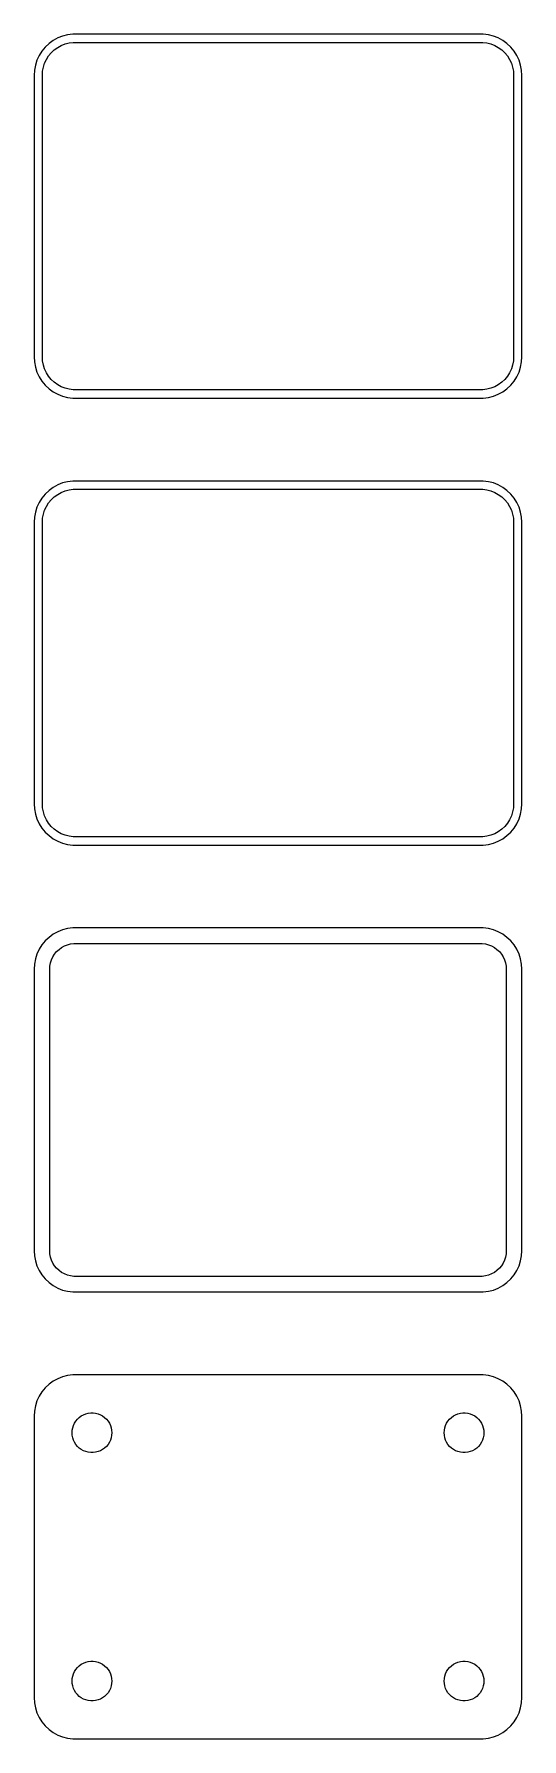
# Model space of a CAD drawing. Header units: metres. Extents: x -30 to 30, y 194 to 400.
import ezdxf

# ---------------------------------------------------------------- set-up
doc = ezdxf.new("R2010")
doc.units = ezdxf.units.M

msp = doc.modelspace()

# ---------------------------------------------------------------- linework, layer by layer
for p, q in [((-26.0451, 399.755), (-26.6289, 399.524)), ((-25.4369, 399.911), (-26.0451, 399.755)), ((-24.8139, 399.99), (-25.4369, 399.911)), ((24.8139, 399.99), (-24.8139, 399.99)), ((25.4369, 399.911), (24.8139, 399.99)), ((26.0451, 399.755), (25.4369, 399.911)), ((26.6289, 399.524), (26.0451, 399.755)), ((-28.5451, 397.939), (-28.8815, 397.409)), ((-28.1448, 398.423), (-28.5451, 397.939)), ((-27.6871, 398.853), (-28.1448, 398.423)), ((-27.7361, 397.351), (-27.4159, 397.738)), ((-27.1791, 399.222), (-27.6871, 398.853)), ((-27.4159, 397.738), (-27.0497, 398.082)), ((-26.6289, 399.524), (-27.1791, 399.222)), ((-27.0497, 398.082), (-26.6433, 398.377)), ((-26.6433, 398.377), (-26.2031, 398.619)), ((-26.2031, 398.619), (-25.7361, 398.804)), ((-25.7361, 398.804), (-25.2495, 398.929)), ((-25.2495, 398.929), (-24.7512, 398.992)), ((-24.7512, 398.992), (24.7512, 398.992)), ((24.7512, 398.992), (25.2495, 398.929)), ((25.2495, 398.929), (25.7361, 398.804)), ((25.7361, 398.804), (26.2031, 398.619)), ((26.2031, 398.619), (26.6433, 398.377)), ((27.1791, 399.222), (26.6289, 399.524)), ((26.6433, 398.377), (27.0497, 398.082)), ((27.0497, 398.082), (27.4159, 397.738)), ((27.6871, 398.853), (27.1791, 399.222)), ((27.4159, 397.738), (27.7361, 397.351)), ((28.1448, 398.423), (27.6871, 398.853)), ((28.5451, 397.939), (28.1448, 398.423)), ((28.8815, 397.409), (28.5451, 397.939)), ((-29.4606, 395.627), (-29.5, 395)), ((-29.3429, 396.243), (-29.4606, 395.627)), ((-29.1489, 396.841), (-29.3429, 396.243)), ((-28.8815, 397.409), (-29.1489, 396.841)), ((-28.5, 395), (-28.4684, 395.501)), ((-28.4684, 395.501), (-28.3743, 395.995)), ((-28.3743, 395.995), (-28.2191, 396.472)), ((-28.2191, 396.472), (-28.0052, 396.927)), ((-28.0052, 396.927), (-27.7361, 397.351)), ((27.7361, 397.351), (28.0052, 396.927)), ((28.0052, 396.927), (28.2191, 396.472)), ((28.2191, 396.472), (28.3743, 395.995)), ((28.3743, 395.995), (28.4684, 395.501)), ((28.4684, 395.501), (28.5, 395)), ((29.1489, 396.841), (28.8815, 397.409)), ((29.3429, 396.243), (29.1489, 396.841)), ((29.4606, 395.627), (29.3429, 396.243)), ((29.5, 395), (29.4606, 395.627)), ((-29.5, 395), (-29.5, 361)), ((-28.5, 361), (-28.5, 395)), ((28.5, 395), (28.5, 361)), ((29.5, 361), (29.5, 395)), ((-29.5, 361), (-29.4606, 360.373)), ((-28.4684, 360.499), (-28.5, 361)), ((-28.3743, 360.005), (-28.4684, 360.499)), ((28.4684, 360.499), (28.3743, 360.005)), ((28.5, 361), (28.4684, 360.499)), ((29.4606, 360.373), (29.5, 361)), ((-29.4606, 360.373), (-29.3429, 359.757)), ((-29.3429, 359.757), (-29.1489, 359.159)), ((-29.1489, 359.159), (-28.8815, 358.591)), ((-28.8815, 358.591), (-28.5451, 358.061)), ((-28.2191, 359.528), (-28.3743, 360.005)), ((-28.0052, 359.073), (-28.2191, 359.528)), ((-27.7361, 358.649), (-28.0052, 359.073)), ((-27.4159, 358.262), (-27.7361, 358.649)), ((27.7361, 358.649), (27.4159, 358.262)), ((28.0052, 359.073), (27.7361, 358.649)), ((28.2191, 359.528), (28.0052, 359.073)), ((28.3743, 360.005), (28.2191, 359.528)), ((28.5451, 358.061), (28.8815, 358.591)), ((28.8815, 358.591), (29.1489, 359.159)), ((29.1489, 359.159), (29.3429, 359.757)), ((29.3429, 359.757), (29.4606, 360.373)), ((-28.5451, 358.061), (-28.1448, 357.577)), ((-28.1448, 357.577), (-27.6871, 357.147)), ((-27.6871, 357.147), (-27.1791, 356.778)), ((-27.0497, 357.918), (-27.4159, 358.262)), ((-27.1791, 356.778), (-26.6289, 356.476)), ((-26.6433, 357.623), (-27.0497, 357.918)), ((-26.2031, 357.381), (-26.6433, 357.623)), ((-26.6289, 356.476), (-26.0451, 356.245)), ((-25.7361, 357.196), (-26.2031, 357.381)), ((-25.2495, 357.071), (-25.7361, 357.196)), ((-24.7512, 357.008), (-25.2495, 357.071)), ((24.7512, 357.008), (-24.7512, 357.008)), ((25.2495, 357.071), (24.7512, 357.008)), ((25.7361, 357.196), (25.2495, 357.071)), ((26.2031, 357.381), (25.7361, 357.196)), ((26.0451, 356.245), (26.6289, 356.476)), ((26.6433, 357.623), (26.2031, 357.381)), ((26.6289, 356.476), (27.1791, 356.778)), ((27.0497, 357.918), (26.6433, 357.623)), ((27.4159, 358.262), (27.0497, 357.918)), ((27.1791, 356.778), (27.6871, 357.147)), ((27.6871, 357.147), (28.1448, 357.577)), ((28.1448, 357.577), (28.5451, 358.061)), ((-26.0451, 356.245), (-25.4369, 356.089)), ((-25.4369, 356.089), (-24.8139, 356.01)), ((-24.8139, 356.01), (24.8139, 356.01)), ((24.8139, 356.01), (25.4369, 356.089)), ((25.4369, 356.089), (26.0451, 356.245)), ((-28.1448, 344.423), (-28.5451, 343.939)), ((-27.6871, 344.853), (-28.1448, 344.423)), ((-27.1791, 345.222), (-27.6871, 344.853)), ((-27.4159, 343.738), (-27.0497, 344.082)), ((-26.6289, 345.524), (-27.1791, 345.222)), ((-27.0497, 344.082), (-26.6433, 344.377)), ((-26.6433, 344.377), (-26.2031, 344.619)), ((-26.0451, 345.755), (-26.6289, 345.524)), ((-26.2031, 344.619), (-25.7361, 344.804)), ((-25.4369, 345.911), (-26.0451, 345.755)), ((-25.7361, 344.804), (-25.2495, 344.929)), ((-24.8139, 345.99), (-25.4369, 345.911)), ((-25.2495, 344.929), (-24.7512, 344.992)), ((24.8139, 345.99), (-24.8139, 345.99)), ((-24.7512, 344.992), (24.7512, 344.992)), ((24.7512, 344.992), (25.2495, 344.929)), ((25.4369, 345.911), (24.8139, 345.99)), ((25.2495, 344.929), (25.7361, 344.804)), ((26.0451, 345.755), (25.4369, 345.911)), ((25.7361, 344.804), (26.2031, 344.619)), ((26.6289, 345.524), (26.0451, 345.755)), ((26.2031, 344.619), (26.6433, 344.377)), ((27.1791, 345.222), (26.6289, 345.524)), ((26.6433, 344.377), (27.0497, 344.082)), ((27.0497, 344.082), (27.4159, 343.738)), ((27.6871, 344.853), (27.1791, 345.222)), ((28.1448, 344.423), (27.6871, 344.853)), ((28.5451, 343.939), (28.1448, 344.423)), ((-29.3429, 342.243), (-29.4606, 341.627)), ((-29.1489, 342.841), (-29.3429, 342.243)), ((-28.8815, 343.409), (-29.1489, 342.841)), ((-28.5451, 343.939), (-28.8815, 343.409)), ((-28.4684, 341.501), (-28.3743, 341.995)), ((-28.3743, 341.995), (-28.2191, 342.472)), ((-28.2191, 342.472), (-28.0052, 342.927)), ((-28.0052, 342.927), (-27.7361, 343.351)), ((-27.7361, 343.351), (-27.4159, 343.738)), ((27.4159, 343.738), (27.7361, 343.351)), ((27.7361, 343.351), (28.0052, 342.927)), ((28.0052, 342.927), (28.2191, 342.472)), ((28.2191, 342.472), (28.3743, 341.995)), ((28.3743, 341.995), (28.4684, 341.501)), ((28.8815, 343.409), (28.5451, 343.939)), ((29.1489, 342.841), (28.8815, 343.409)), ((29.3429, 342.243), (29.1489, 342.841)), ((29.4606, 341.627), (29.3429, 342.243)), ((-29.4606, 341.627), (-29.5, 341)), ((-29.5, 341), (-29.5, 307)), ((-28.5, 341), (-28.4684, 341.501)), ((-28.5, 307), (-28.5, 341)), ((28.4684, 341.501), (28.5, 341)), ((28.5, 341), (28.5, 307)), ((29.5, 341), (29.4606, 341.627)), ((29.5, 307), (29.5, 341)), ((-29.5, 307), (-29.4606, 306.373)), ((-28.4684, 306.499), (-28.5, 307)), ((28.5, 307), (28.4684, 306.499)), ((29.4606, 306.373), (29.5, 307)), ((-29.4606, 306.373), (-29.3429, 305.757)), ((-29.3429, 305.757), (-29.1489, 305.159)), ((-29.1489, 305.159), (-28.8815, 304.591)), ((-28.3743, 306.005), (-28.4684, 306.499)), ((-28.2191, 305.528), (-28.3743, 306.005)), ((-28.0052, 305.073), (-28.2191, 305.528)), ((-27.7361, 304.649), (-28.0052, 305.073)), ((28.0052, 305.073), (27.7361, 304.649)), ((28.2191, 305.528), (28.0052, 305.073)), ((28.3743, 306.005), (28.2191, 305.528)), ((28.4684, 306.499), (28.3743, 306.005)), ((28.8815, 304.591), (29.1489, 305.159)), ((29.1489, 305.159), (29.3429, 305.757)), ((29.3429, 305.757), (29.4606, 306.373)), ((-28.8815, 304.591), (-28.5451, 304.061)), ((-28.5451, 304.061), (-28.1448, 303.577)), ((-28.1448, 303.577), (-27.6871, 303.147)), ((-27.4159, 304.262), (-27.7361, 304.649)), ((-27.6871, 303.147), (-27.1791, 302.778)), ((-27.0497, 303.918), (-27.4159, 304.262)), ((-26.6433, 303.623), (-27.0497, 303.918)), ((-26.2031, 303.381), (-26.6433, 303.623)), ((-25.7361, 303.196), (-26.2031, 303.381)), ((-25.2495, 303.071), (-25.7361, 303.196)), ((-24.7512, 303.008), (-25.2495, 303.071)), ((24.7512, 303.008), (-24.7512, 303.008)), ((25.2495, 303.071), (24.7512, 303.008)), ((25.7361, 303.196), (25.2495, 303.071)), ((26.2031, 303.381), (25.7361, 303.196)), ((26.6433, 303.623), (26.2031, 303.381)), ((27.0497, 303.918), (26.6433, 303.623)), ((27.4159, 304.262), (27.0497, 303.918)), ((27.1791, 302.778), (27.6871, 303.147)), ((27.7361, 304.649), (27.4159, 304.262)), ((27.6871, 303.147), (28.1448, 303.577)), ((28.1448, 303.577), (28.5451, 304.061)), ((28.5451, 304.061), (28.8815, 304.591)), ((-27.1791, 302.778), (-26.6289, 302.476)), ((-26.6289, 302.476), (-26.0451, 302.245)), ((-26.0451, 302.245), (-25.4369, 302.089)), ((-25.4369, 302.089), (-24.8139, 302.01)), ((-24.8139, 302.01), (24.8139, 302.01)), ((24.8139, 302.01), (25.4369, 302.089)), ((25.4369, 302.089), (26.0451, 302.245)), ((26.0451, 302.245), (26.6289, 302.476)), ((26.6289, 302.476), (27.1791, 302.778)), ((-27.6871, 290.853), (-28.1448, 290.423)), ((-27.1791, 291.222), (-27.6871, 290.853)), ((-26.6289, 291.524), (-27.1791, 291.222)), ((-26.0451, 291.755), (-26.6289, 291.524)), ((-25.4369, 291.911), (-26.0451, 291.755)), ((-24.8139, 291.99), (-25.4369, 291.911)), ((24.8139, 291.99), (-24.8139, 291.99)), ((25.4369, 291.911), (24.8139, 291.99)), ((26.0451, 291.755), (25.4369, 291.911)), ((26.6289, 291.524), (26.0451, 291.755)), ((27.1791, 291.222), (26.6289, 291.524)), ((27.6871, 290.853), (27.1791, 291.222)), ((28.1448, 290.423), (27.6871, 290.853)), ((-29.1489, 288.841), (-29.3429, 288.243)), ((-28.8815, 289.409), (-29.1489, 288.841)), ((-28.5451, 289.939), (-28.8815, 289.409)), ((-28.1448, 290.423), (-28.5451, 289.939)), ((-27.3943, 288.146), (-27.2279, 288.5)), ((-27.2279, 288.5), (-27.0184, 288.83)), ((-27.0184, 288.83), (-26.7692, 289.131)), ((-26.7692, 289.131), (-26.4842, 289.399)), ((-26.4842, 289.399), (-26.168, 289.628)), ((-26.168, 289.628), (-25.8254, 289.817)), ((-25.8254, 289.817), (-25.4619, 289.961)), ((-25.4619, 289.961), (-25.0833, 290.058)), ((-25.0833, 290.058), (-24.6954, 290.107)), ((-24.6954, 290.107), (24.6954, 290.107)), ((24.6954, 290.107), (25.0833, 290.058)), ((25.0833, 290.058), (25.4619, 289.961)), ((25.4619, 289.961), (25.8254, 289.817)), ((25.8254, 289.817), (26.168, 289.628)), ((26.168, 289.628), (26.4842, 289.399)), ((26.4842, 289.399), (26.7692, 289.131)), ((26.7692, 289.131), (27.0184, 288.83)), ((27.0184, 288.83), (27.2279, 288.5)), ((27.2279, 288.5), (27.3943, 288.146)), ((28.5451, 289.939), (28.1448, 290.423)), ((28.8815, 289.409), (28.5451, 289.939)), ((29.1489, 288.841), (28.8815, 289.409)), ((29.3429, 288.243), (29.1489, 288.841)), ((-29.4606, 287.627), (-29.5, 287)), ((-29.5, 287), (-29.5, 253)), ((-29.3429, 288.243), (-29.4606, 287.627)), ((-27.6129, 287), (-27.5884, 287.39)), ((-27.6129, 253), (-27.6129, 287)), ((-27.5884, 287.39), (-27.5151, 287.774)), ((-27.5151, 287.774), (-27.3943, 288.146)), ((27.3943, 288.146), (27.5151, 287.774)), ((27.5151, 287.774), (27.5884, 287.39)), ((27.5884, 287.39), (27.6129, 287)), ((27.6129, 287), (27.6129, 253)), ((29.4606, 287.627), (29.3429, 288.243)), ((29.5, 287), (29.4606, 287.627)), ((29.5, 253), (29.5, 287)), ((-29.5, 253), (-29.4606, 252.373)), ((-29.4606, 252.373), (-29.3429, 251.757)), ((-29.3429, 251.757), (-29.1489, 251.159)), ((-27.5884, 252.61), (-27.6129, 253)), ((-27.5151, 252.226), (-27.5884, 252.61)), ((-27.3943, 251.854), (-27.5151, 252.226)), ((-27.2279, 251.5), (-27.3943, 251.854)), ((-27.0184, 251.17), (-27.2279, 251.5)), ((27.2279, 251.5), (27.0184, 251.17)), ((27.3943, 251.854), (27.2279, 251.5)), ((27.5151, 252.226), (27.3943, 251.854)), ((27.5884, 252.61), (27.5151, 252.226)), ((27.6129, 253), (27.5884, 252.61)), ((29.1489, 251.159), (29.3429, 251.757)), ((29.3429, 251.757), (29.4606, 252.373)), ((29.4606, 252.373), (29.5, 253)), ((-29.1489, 251.159), (-28.8815, 250.591)), ((-28.8815, 250.591), (-28.5451, 250.061)), ((-28.5451, 250.061), (-28.1448, 249.577)), ((-28.1448, 249.577), (-27.6871, 249.147)), ((-26.7692, 250.869), (-27.0184, 251.17)), ((-26.4842, 250.601), (-26.7692, 250.869)), ((-26.168, 250.372), (-26.4842, 250.601)), ((-25.8254, 250.183), (-26.168, 250.372)), ((-25.4619, 250.039), (-25.8254, 250.183)), ((-25.0833, 249.942), (-25.4619, 250.039)), ((-24.6954, 249.893), (-25.0833, 249.942)), ((24.6954, 249.893), (-24.6954, 249.893)), ((25.0833, 249.942), (24.6954, 249.893)), ((25.4619, 250.039), (25.0833, 249.942)), ((25.8254, 250.183), (25.4619, 250.039)), ((26.168, 250.372), (25.8254, 250.183)), ((26.4842, 250.601), (26.168, 250.372)), ((26.7692, 250.869), (26.4842, 250.601)), ((27.0184, 251.17), (26.7692, 250.869)), ((27.6871, 249.147), (28.1448, 249.577)), ((28.1448, 249.577), (28.5451, 250.061)), ((28.5451, 250.061), (28.8815, 250.591)), ((28.8815, 250.591), (29.1489, 251.159)), ((-27.6871, 249.147), (-27.1791, 248.778)), ((-27.1791, 248.778), (-26.6289, 248.476)), ((-26.6289, 248.476), (-26.0451, 248.245)), ((-26.0451, 248.245), (-25.4369, 248.089)), ((-25.4369, 248.089), (-24.8139, 248.01)), ((-24.8139, 248.01), (24.8139, 248.01)), ((24.8139, 248.01), (25.4369, 248.089)), ((25.4369, 248.089), (26.0451, 248.245)), ((26.0451, 248.245), (26.6289, 248.476)), ((26.6289, 248.476), (27.1791, 248.778)), ((27.1791, 248.778), (27.6871, 249.147)), ((-27.1791, 237.222), (-27.6871, 236.853)), ((-26.6289, 237.524), (-27.1791, 237.222)), ((-26.0451, 237.755), (-26.6289, 237.524)), ((-25.4369, 237.911), (-26.0451, 237.755)), ((-24.8139, 237.99), (-25.4369, 237.911)), ((24.8139, 237.99), (-24.8139, 237.99)), ((25.4369, 237.911), (24.8139, 237.99)), ((26.0451, 237.755), (25.4369, 237.911)), ((26.6289, 237.524), (26.0451, 237.755)), ((27.1791, 237.222), (26.6289, 237.524)), ((27.6871, 236.853), (27.1791, 237.222)), ((-29.1489, 234.841), (-29.3429, 234.243)), ((-28.8815, 235.409), (-29.1489, 234.841)), ((-28.5451, 235.939), (-28.8815, 235.409)), ((-28.1448, 236.423), (-28.5451, 235.939)), ((-27.6871, 236.853), (-28.1448, 236.423)), ((28.1448, 236.423), (27.6871, 236.853)), ((28.5451, 235.939), (28.1448, 236.423)), ((28.8815, 235.409), (28.5451, 235.939)), ((29.1489, 234.841), (28.8815, 235.409)), ((29.3429, 234.243), (29.1489, 234.841)), ((-29.4606, 233.627), (-29.5, 233)), ((-29.5, 233), (-29.5, 199)), ((-29.3429, 234.243), (-29.4606, 233.627)), ((-24.2495, 232.643), (-24.0298, 232.849)), ((-24.0298, 232.849), (-23.786, 233.026)), ((-23.786, 233.026), (-23.5219, 233.172)), ((-23.5219, 233.172), (-23.2416, 233.283)), ((-23.2416, 233.283), (-22.9497, 233.357)), ((-22.9497, 233.357), (-22.6507, 233.395)), ((-22.6507, 233.395), (-22.3493, 233.395)), ((-22.3493, 233.395), (-22.0503, 233.357)), ((-22.0503, 233.357), (-21.7583, 233.283)), ((-21.7583, 233.283), (-21.4781, 233.172)), ((-21.4781, 233.172), (-21.214, 233.026)), ((-21.214, 233.026), (-20.9702, 232.849)), ((-20.9702, 232.849), (-20.7505, 232.643)), ((20.7505, 232.643), (20.9702, 232.849)), ((20.9702, 232.849), (21.214, 233.026)), ((21.214, 233.026), (21.4781, 233.172)), ((21.4781, 233.172), (21.7583, 233.283)), ((21.7583, 233.283), (22.0503, 233.357)), ((22.0503, 233.357), (22.3493, 233.395)), ((22.3493, 233.395), (22.6507, 233.395)), ((22.6507, 233.395), (22.9497, 233.357)), ((22.9497, 233.357), (23.2416, 233.283)), ((23.2416, 233.283), (23.5219, 233.172)), ((23.5219, 233.172), (23.786, 233.026)), ((23.786, 233.026), (24.0298, 232.849)), ((24.0298, 232.849), (24.2495, 232.643)), ((29.4606, 233.627), (29.3429, 234.243)), ((29.5, 233), (29.4606, 233.627)), ((29.5, 199), (29.5, 233)), ((-24.9, 231), (-24.8811, 231.301)), ((-24.8811, 230.699), (-24.9, 231)), ((-24.8811, 231.301), (-24.8246, 231.597)), ((-24.8246, 230.403), (-24.8811, 230.699)), ((-24.8246, 231.597), (-24.7315, 231.883)), ((-24.7315, 231.883), (-24.6031, 232.156)), ((-24.6031, 232.156), (-24.4416, 232.411)), ((-24.4416, 232.411), (-24.2495, 232.643)), ((-20.7505, 232.643), (-20.5583, 232.411)), ((-20.5583, 232.411), (-20.3969, 232.156)), ((-20.3969, 232.156), (-20.2685, 231.883)), ((-20.2685, 231.883), (-20.1754, 231.597)), ((-20.1754, 231.597), (-20.1189, 231.301)), ((-20.1189, 230.699), (-20.1754, 230.403)), ((-20.1189, 231.301), (-20.1, 231)), ((-20.1, 231), (-20.1189, 230.699)), ((20.1, 231), (20.1189, 231.301)), ((20.1189, 230.699), (20.1, 231)), ((20.1189, 231.301), (20.1754, 231.597)), ((20.1754, 230.403), (20.1189, 230.699)), ((20.1754, 231.597), (20.2685, 231.883)), ((20.2685, 231.883), (20.3969, 232.156)), ((20.3969, 232.156), (20.5583, 232.411)), ((20.5583, 232.411), (20.7505, 232.643)), ((24.2495, 232.643), (24.4416, 232.411)), ((24.4416, 232.411), (24.6031, 232.156)), ((24.6031, 232.156), (24.7315, 231.883)), ((24.7315, 231.883), (24.8246, 231.597)), ((24.8246, 231.597), (24.8811, 231.301)), ((24.8811, 230.699), (24.8246, 230.403)), ((24.8811, 231.301), (24.9, 231)), ((24.9, 231), (24.8811, 230.699)), ((-24.7315, 230.117), (-24.8246, 230.403)), ((-24.6031, 229.844), (-24.7315, 230.117)), ((-24.4416, 229.589), (-24.6031, 229.844)), ((-24.2495, 229.357), (-24.4416, 229.589)), ((-24.0298, 229.151), (-24.2495, 229.357)), ((-23.786, 228.974), (-24.0298, 229.151)), ((-23.5219, 228.828), (-23.786, 228.974)), ((-23.2416, 228.717), (-23.5219, 228.828)), ((-22.9497, 228.643), (-23.2416, 228.717)), ((-22.6507, 228.605), (-22.9497, 228.643)), ((-22.0503, 228.643), (-22.3493, 228.605)), ((-21.7583, 228.717), (-22.0503, 228.643)), ((-21.4781, 228.828), (-21.7583, 228.717)), ((-21.214, 228.974), (-21.4781, 228.828)), ((-20.9702, 229.151), (-21.214, 228.974)), ((-20.7505, 229.357), (-20.9702, 229.151)), ((-20.5583, 229.589), (-20.7505, 229.357)), ((-20.3969, 229.844), (-20.5583, 229.589)), ((-20.2685, 230.117), (-20.3969, 229.844)), ((-20.1754, 230.403), (-20.2685, 230.117)), ((20.2685, 230.117), (20.1754, 230.403)), ((20.3969, 229.844), (20.2685, 230.117)), ((20.5583, 229.589), (20.3969, 229.844)), ((20.7505, 229.357), (20.5583, 229.589)), ((20.9702, 229.151), (20.7505, 229.357)), ((21.214, 228.974), (20.9702, 229.151)), ((21.4781, 228.828), (21.214, 228.974)), ((21.7583, 228.717), (21.4781, 228.828)), ((22.0503, 228.643), (21.7583, 228.717)), ((22.3493, 228.605), (22.0503, 228.643)), ((22.9497, 228.643), (22.6507, 228.605)), ((23.2416, 228.717), (22.9497, 228.643)), ((23.5219, 228.828), (23.2416, 228.717)), ((23.786, 228.974), (23.5219, 228.828)), ((24.0298, 229.151), (23.786, 228.974)), ((24.2495, 229.357), (24.0298, 229.151)), ((24.4416, 229.589), (24.2495, 229.357)), ((24.6031, 229.844), (24.4416, 229.589)), ((24.7315, 230.117), (24.6031, 229.844)), ((24.8246, 230.403), (24.7315, 230.117)), ((-22.3493, 228.605), (-22.6507, 228.605)), ((22.6507, 228.605), (22.3493, 228.605)), ((-24.8246, 201.597), (-24.7315, 201.883)), ((-24.7315, 201.883), (-24.6031, 202.156)), ((-24.6031, 202.156), (-24.4416, 202.411)), ((-24.4416, 202.411), (-24.2495, 202.643)), ((-24.2495, 202.643), (-24.0298, 202.849)), ((-24.0298, 202.849), (-23.786, 203.026)), ((-23.786, 203.026), (-23.5219, 203.172)), ((-23.5219, 203.172), (-23.2416, 203.283)), ((-23.2416, 203.283), (-22.9497, 203.357)), ((-22.9497, 203.357), (-22.6507, 203.395)), ((-22.6507, 203.395), (-22.3493, 203.395)), ((-22.3493, 203.395), (-22.0503, 203.357)), ((-22.0503, 203.357), (-21.7583, 203.283)), ((-21.7583, 203.283), (-21.4781, 203.172)), ((-21.4781, 203.172), (-21.214, 203.026)), ((-21.214, 203.026), (-20.9702, 202.849)), ((-20.9702, 202.849), (-20.7505, 202.643)), ((-20.7505, 202.643), (-20.5583, 202.411)), ((-20.5583, 202.411), (-20.3969, 202.156)), ((-20.3969, 202.156), (-20.2685, 201.883)), ((-20.2685, 201.883), (-20.1754, 201.597)), ((20.1754, 201.597), (20.2685, 201.883)), ((20.2685, 201.883), (20.3969, 202.156)), ((20.3969, 202.156), (20.5583, 202.411)), ((20.5583, 202.411), (20.7505, 202.643)), ((20.7505, 202.643), (20.9702, 202.849)), ((20.9702, 202.849), (21.214, 203.026)), ((21.214, 203.026), (21.4781, 203.172)), ((21.4781, 203.172), (21.7583, 203.283)), ((21.7583, 203.283), (22.0503, 203.357)), ((22.0503, 203.357), (22.3493, 203.395)), ((22.3493, 203.395), (22.6507, 203.395)), ((22.6507, 203.395), (22.9497, 203.357)), ((22.9497, 203.357), (23.2416, 203.283)), ((23.2416, 203.283), (23.5219, 203.172)), ((23.5219, 203.172), (23.786, 203.026)), ((23.786, 203.026), (24.0298, 202.849)), ((24.0298, 202.849), (24.2495, 202.643)), ((24.2495, 202.643), (24.4416, 202.411)), ((24.4416, 202.411), (24.6031, 202.156)), ((24.6031, 202.156), (24.7315, 201.883)), ((24.7315, 201.883), (24.8246, 201.597)), ((-24.9, 201), (-24.8811, 201.301)), ((-24.8811, 200.699), (-24.9, 201)), ((-24.8811, 201.301), (-24.8246, 201.597)), ((-24.8246, 200.403), (-24.8811, 200.699)), ((-24.7315, 200.117), (-24.8246, 200.403)), ((-24.6031, 199.844), (-24.7315, 200.117)), ((-24.4416, 199.589), (-24.6031, 199.844)), ((-20.3969, 199.844), (-20.5583, 199.589)), ((-20.2685, 200.117), (-20.3969, 199.844)), ((-20.1754, 200.403), (-20.2685, 200.117)), ((-20.1754, 201.597), (-20.1189, 201.301)), ((-20.1189, 200.699), (-20.1754, 200.403)), ((-20.1189, 201.301), (-20.1, 201)), ((-20.1, 201), (-20.1189, 200.699)), ((20.1, 201), (20.1189, 201.301)), ((20.1189, 200.699), (20.1, 201)), ((20.1189, 201.301), (20.1754, 201.597)), ((20.1754, 200.403), (20.1189, 200.699)), ((20.2685, 200.117), (20.1754, 200.403)), ((20.3969, 199.844), (20.2685, 200.117)), ((20.5583, 199.589), (20.3969, 199.844)), ((24.6031, 199.844), (24.4416, 199.589)), ((24.7315, 200.117), (24.6031, 199.844)), ((24.8246, 200.403), (24.7315, 200.117)), ((24.8246, 201.597), (24.8811, 201.301)), ((24.8811, 200.699), (24.8246, 200.403)), ((24.8811, 201.301), (24.9, 201)), ((24.9, 201), (24.8811, 200.699)), ((-29.5, 199), (-29.4606, 198.373)), ((-29.4606, 198.373), (-29.3429, 197.757)), ((-29.3429, 197.757), (-29.1489, 197.159)), ((-24.2495, 199.357), (-24.4416, 199.589)), ((-24.0298, 199.151), (-24.2495, 199.357)), ((-23.786, 198.974), (-24.0298, 199.151)), ((-23.5219, 198.828), (-23.786, 198.974)), ((-23.2416, 198.717), (-23.5219, 198.828)), ((-22.9497, 198.643), (-23.2416, 198.717)), ((-22.6507, 198.605), (-22.9497, 198.643)), ((-22.3493, 198.605), (-22.6507, 198.605)), ((-22.0503, 198.643), (-22.3493, 198.605)), ((-21.7583, 198.717), (-22.0503, 198.643)), ((-21.4781, 198.828), (-21.7583, 198.717)), ((-21.214, 198.974), (-21.4781, 198.828)), ((-20.9702, 199.151), (-21.214, 198.974)), ((-20.7505, 199.357), (-20.9702, 199.151)), ((-20.5583, 199.589), (-20.7505, 199.357)), ((20.7505, 199.357), (20.5583, 199.589)), ((20.9702, 199.151), (20.7505, 199.357)), ((21.214, 198.974), (20.9702, 199.151)), ((21.4781, 198.828), (21.214, 198.974)), ((21.7583, 198.717), (21.4781, 198.828)), ((22.0503, 198.643), (21.7583, 198.717)), ((22.3493, 198.605), (22.0503, 198.643)), ((22.6507, 198.605), (22.3493, 198.605)), ((22.9497, 198.643), (22.6507, 198.605)), ((23.2416, 198.717), (22.9497, 198.643)), ((23.5219, 198.828), (23.2416, 198.717)), ((23.786, 198.974), (23.5219, 198.828)), ((24.0298, 199.151), (23.786, 198.974)), ((24.2495, 199.357), (24.0298, 199.151)), ((24.4416, 199.589), (24.2495, 199.357)), ((29.1489, 197.159), (29.3429, 197.757)), ((29.3429, 197.757), (29.4606, 198.373)), ((29.4606, 198.373), (29.5, 199)), ((-29.1489, 197.159), (-28.8815, 196.591)), ((-28.8815, 196.591), (-28.5451, 196.061)), ((-28.5451, 196.061), (-28.1448, 195.577)), ((28.1448, 195.577), (28.5451, 196.061)), ((28.5451, 196.061), (28.8815, 196.591)), ((28.8815, 196.591), (29.1489, 197.159)), ((-28.1448, 195.577), (-27.6871, 195.147)), ((-27.6871, 195.147), (-27.1791, 194.778)), ((-27.1791, 194.778), (-26.6289, 194.476)), ((-26.6289, 194.476), (-26.0451, 194.245)), ((-26.0451, 194.245), (-25.4369, 194.089)), ((-25.4369, 194.089), (-24.8139, 194.01)), ((-24.8139, 194.01), (24.8139, 194.01)), ((24.8139, 194.01), (25.4369, 194.089)), ((25.4369, 194.089), (26.0451, 194.245)), ((26.0451, 194.245), (26.6289, 194.476)), ((26.6289, 194.476), (27.1791, 194.778)), ((27.1791, 194.778), (27.6871, 195.147)), ((27.6871, 195.147), (28.1448, 195.577))]:
    msp.add_line(p, q)

doc.saveas('drawing.dxf')
